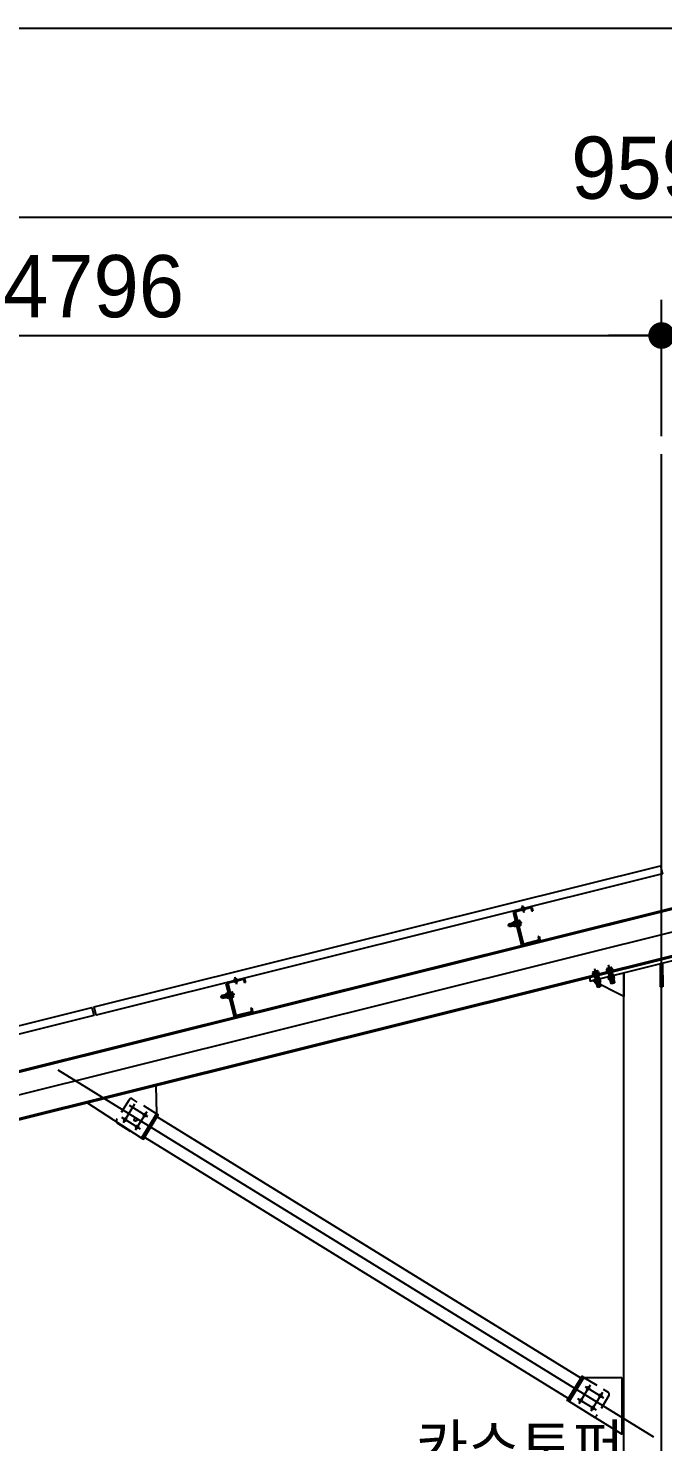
# Model space of a CAD drawing. Header units: millimetres. Extents: x 10297564 to 11610295, y -9287743 to -8409454.
# Drawn here: x 10676375 to 10685018, y -9240458 to -9221210 of the extents above; entities that cross this region are included whole.
import ezdxf
from ezdxf.enums import TextEntityAlignment as Align

# ---------------------------------------------------------------- set-up
doc = ezdxf.new("R2010")
doc.units = ezdxf.units.MM
doc.header["$LTSCALE"] = 100
for name, pattern in [('CEN', [62, 60, -1, 0, -1]), ('CEN1', [22, 15, -3, 1, -3]), ('HIDDEN2', [4.7625, 3.175, -1.5875])]:
    doc.linetypes.add(name, pattern=pattern)
for name, color, linetype in [('0-TEXT', 7, 'Continuous'), ('BOLT', 210, 'Continuous'), ('CEN', 1, 'CEN1'), ('dim', 7, 'Continuous'), ('H형강', 3, 'Continuous'), ('module', 5, 'Continuous'), ('PLATE', 6, 'Continuous'), ('text', 7, 'Continuous'), ('TEXTLINE', 1, 'Continuous'), ('원형강관', 4, 'Continuous'), ('태양광', 255, 'Continuous')]:
    doc.layers.add(name, color=color, linetype=linetype)
doc.styles.add('돋음', font='Dotum.ttf')
doc.styles.add('새굴림', font='NGULIM.TTF')
doc.dimstyles.new('NDIM-150', dxfattribs={"dimscale": 75, "dimtxt": 3.5, "dimasz": 1, "dimexe": 2, "dimexo": 1, "dimgap": 1, "dimtad": 1, "dimdec": 0, "dimzin": 0, "dimdsep": 46, "dimtxsty": '돋음', "dimblk": 'dotk', "dimcen": 2, "dimdle": 2, "dimclrd": 4, "dimclre": 4, "dimclrt": 7, "dimadec": 0, "dimazin": 0, "dimtfac": 1, "dimtdec": 0, "dimtix": 1, "dimtmove": 2, "dimatfit": 3, "dimldrblk": 'DIMDOT', "dimfxl": 1, "dimtolj": 1, "dimtzin": 0, "dimlwd": -1, "dimlwe": -1, "dimarcsym": 0})

# ---------------------------------------------------------------- blocks, each defined once
blk = doc.blocks.new('A$C408A3C2D')
at = {"layer": '0-TEXT', "color": 1}
for p, q in [((0.9, 15.4), (0, 8.2)), ((2, 8), (0, 8.2)), ((1.9, 7.4), (0.9, 0)), ((1.9, 7.4), (3.9, 7.2)), ((2.9, 15.4), (2, 8)), ((2.9, 0), (3.9, 7.2))]:
    blk.add_line(p, q, dxfattribs=at)
for points in [[(2.9, 7.3), (2.9, 15.4), (0.9, 15.4)], [(0.9, 8.1), (0.9, 0), (2.9, 0)]]:
    blk.add_lwpolyline(points, dxfattribs=at)
blk = doc.blocks.new('M16-70L-1')
at = {"layer": 'BOLT', "color": 8}
for p, q in [((-50731.9, 395004), (-50729.8, 394998)), ((-50712, 395012.1), (-50730.1, 395005.5)), ((-50707.4, 395006.2), (-50729.8, 394998)), ((-50727.9, 395006.3), (-50725.5, 394999.6)), ((-50725.4, 394997.4), (-50716.8, 394973.9)), ((-50724.4, 394997.7), (-50715.8, 394974.2)), ((-50714.2, 395011.3), (-50711.8, 395004.6)), ((-50711.4, 395002.5), (-50702.8, 394979)), ((-50710.4, 395002.8), (-50701.8, 394979.3)), ((-50709.6, 395012.1), (-50707.4, 395006.2)), ((-50696.5, 394976.2), (-50718.9, 394968)), ((-50716, 394960), (-50718.9, 394968)), ((-50716.1, 394971.9, 0), (-50716.1, 394971.9, 0)), ((-50715.1, 394972.2, 0), (-50715.1, 394972.2, 0)), ((-50711.3, 394960.8), (-50714.5, 394969.6)), ((-50695.5, 394966.5), (-50713.5, 394960)), ((-50712, 394960.5, 0), (-50706.4, 394945.1)), ((-50711, 394960.9, 0), (-50705, 394944.4)), ((-50691.3, 394950.5), (-50706.4, 394945.1)), ((-50706.4, 394945.1), (-50705, 394944.4)), ((-50692, 394949.2), (-50705, 394944.4)), ((-50702.1, 394977, 0), (-50702.1, 394977, 0)), ((-50701.1, 394977.3, 0), (-50701.1, 394977.3, 0)), ((-50697.6, 394965.8), (-50700.8, 394974.6)), ((-50698, 394965.6, 0), (-50692, 394949.2)), ((-50697, 394966, 0), (-50691.3, 394950.5)), ((-50693.6, 394968.1), (-50696.5, 394976.2)), ((-50691.3, 394950.5), (-50692, 394949.2))]:
    blk.add_line(p, q, dxfattribs=at)
for points in [[(-50731.8, 394997.3), (-50731, 394995.3), (-50704.7, 395004.9), (-50705.5, 395006.9)], [(-50722.5, 394971.8), (-50721.8, 394969.8), (-50695.4, 394979.4), (-50696.2, 394981.4)]]:
    blk.add_lwpolyline(points, close=True, dxfattribs=at)
for centre, radius, start, end in [((-50728.8, 395002.2), 3.57, 71.1418, 150.24987), ((-50709.2, 394976.3), 34.6, 97.71697, 122.25309), ((-50710.8, 395008.7), 3.57, 69.7253, 148.83336), ((-50714.7, 394963.3), 3.57, 249.7253, 328.83336), ((-50716.3, 394995.8), 34.6, 277.71697, 302.25309), ((-50696.7, 394969.9), 3.57, 251.1418, 330.24987)]:
    blk.add_arc(centre, radius, start, end, dxfattribs=at)
at = {"layer": 'CEN'}
blk.add_line((-50725.7, 395021.7), (-50697, 394942.8, 0), dxfattribs=at)
at = {"layer": 'BOLT', "color": 8, "xscale": 1.333333333333333, "yscale": 1.333333333333333, "zscale": 1.333333333333333, "rotation": 289.9875833299714}
blk.add_blockref('A$C408A3C2D', (-50718.8, 394972.2), dxfattribs=at)
blk = doc.blocks.new('M12-50L-1')
at = {"layer": 'CEN', "color": 1, "extrusion": (3.14065e-05, -8.8997e-05, 1)}
blk.add_line((10603646.8, -9122705.5, 0), (10603588.9, -9122726.6, 0), dxfattribs=at)
at = {"layer": '태양광', "extrusion": (3.14065e-05, -8.8997e-05, 1)}
for p, q in [((10603613.6, -9122712, 0), (10603593.2, -9122719.4, 0)), ((10603593.2, -9122719.4, 0), (10603593.6, -9122718.5, 0)), ((10603593.2, -9122719.4, 0), (10603596.8, -9122729.4, 0)), ((10603613.4, -9122711.3, 0), (10603593.6, -9122718.5, 0)), ((10603593.6, -9122718.5, 0), (10603597.7, -9122729.8, 0)), ((10603617.2, -9122721.9, 0), (10603596.8, -9122729.4, 0)), ((10603596.8, -9122729.4, 0), (10603597.7, -9122729.8, 0)), ((10603617.5, -9122722.6, 0), (10603597.7, -9122729.8, 0)), ((10603630.5, -9122705.1, 0), (10603621.8, -9122708.2, 0)), ((10603626.3, -9122707.4, 0), (10603622.1, -9122708.9, 0)), ((10603629.9, -9122717.3, 0), (10603625.7, -9122718.9, 0)), ((10603634.6, -9122716.4, 0), (10603625.9, -9122719.5, 0)), ((10603626.7, -9122706.5, 0), (10603626.3, -9122707.4, 0)), ((10603626.3, -9122707.4, 0), (10603629.9, -9122717.3, 0)), ((10603629.9, -9122717.3, 0), (10603630.8, -9122717.7, 0))]:
    blk.add_line(p, q, dxfattribs=at)
at = {"layer": '태양광', "extrusion": (3.14065e-05, -8.8997e-05, 1), "elevation": 1132.1}
for points in [[(10603612.2, -9122708, -0.414214), (10603612.5, -9122707.3), (10603619.1, -9122704.9, -0.414214), (10603619.7, -9122705.2)], [(10603626.2, -9122723.1, -0.414214), (10603625.9, -9122723.7), (10603619.3, -9122726.1, -0.414214), (10603618.7, -9122725.8), (10603612.2, -9122708)], [(10603621.1, -9122709, -0.414214), (10603620.8, -9122709.6), (10603614.2, -9122712, -0.414214), (10603613.5, -9122711.7)], [(10603613.9, -9122712.7, -0.414214), (10603614.2, -9122712)], [(10603624.5, -9122718.4, -0.414214), (10603624.2, -9122719), (10603617.6, -9122721.4, -0.414214), (10603617, -9122721.1)], [(10603617.3, -9122722.1, -0.414214), (10603617.6, -9122721.4)], [(10603620.8, -9122709.6, -0.414214), (10603621.4, -9122709.9)], [(10603624.2, -9122719, -0.414214), (10603624.8, -9122719.3)], [(10603637.7, -9122698.7, 0.414214), (10603637.1, -9122698.4), (10603630.5, -9122700.8, 0.414214), (10603630.2, -9122701.4)], [(10603631.6, -9122705.2, 0.414214), (10603632.2, -9122705.5), (10603638.8, -9122703.1, 0.414214), (10603639.1, -9122702.4)], [(10603632.2, -9122705.5, 0.414214), (10603631.9, -9122706.1)], [(10603635, -9122714.6, 0.414214), (10603635.6, -9122714.9), (10603642.2, -9122712.5, 0.414214), (10603642.5, -9122711.8)], [(10603635.6, -9122714.9, 0.414214), (10603635.3, -9122715.5)], [(10603636.7, -9122719.3, 0.414214), (10603637.4, -9122719.6), (10603643.9, -9122717.2, 0.414214), (10603644.2, -9122716.5), (10603637.7, -9122698.7)], [(10603639.4, -9122703.4, 0.414214), (10603638.8, -9122703.1)], [(10603642.9, -9122712.8, 0.414214), (10603642.2, -9122712.5)]]:
    blk.add_lwpolyline(points, format="xyb", dxfattribs=at)
for points in [[(10603618.8, -9122699.7), (10603629, -9122727.9), (10603628.1, -9122728.3), (10603617.8, -9122700.1)], [(10603627.4, -9122696.6), (10603637.7, -9122724.8), (10603638.6, -9122724.4), (10603628.3, -9122696.2)]]:
    blk.add_lwpolyline(points, close=True, dxfattribs=at)
blk = doc.blocks.new('C-150X50X20X3.2T')
at = {"layer": '태양광', "color": 6, "extrusion": (3.24347e-05, -8.86228e-05, 1)}
for p, q in [((11610742, -9049860.1, -12.4), (11610694.1, -9049728.6, 0)), ((11610697.1, -9049722.2, -12.4), (11610758.1, -9049700, 0)), ((11610745.8, -9049858.8, -12.4), (11610697.9, -9049727.2, 0)), ((11610698.5, -9049725.9, -12.4), (11610759.6, -9049703.7, -12.4)), ((11610760.8, -9049704.3, 0), (11610766, -9049718.4, 0)), ((11610764.6, -9049702.9, 0), (11610769.7, -9049717, 0)), ((11610769.7, -9049717, 0), (11610766, -9049718.4, 0)), ((11610808.1, -9049837.1, -24.9), (11610747, -9049859.4, -24.9)), ((11610809.5, -9049840.9, -24.9), (11610748.4, -9049863.1, -24.9))]:
    blk.add_line(p, q, dxfattribs=at)
at = {"layer": '태양광', "color": 6}
for p, q in [((11610803.6, -9049821.8, -12.4), (11610807.3, -9049820.4, -12.4)), ((11610803.6, -9049821.8, -12.4), (11610808.7, -9049835.9, -12.4)), ((11610807.3, -9049820.4, -12.4), (11610812.5, -9049834.5, -12.4))]:
    blk.add_line(p, q, dxfattribs=at)
at = {"layer": '태양광', "color": 6, "extrusion": (3.24347e-05, -8.86228e-05, 1)}
for centre, radius, start, end in [((11610698.8, -9049726.8, 1166.2), 5, 110, 200), ((11610698.8, -9049726.8, 1166.2), 1, 110, 200), ((11610759.9, -9049704.6, 1166.2), 5, 20, 110), ((11610759.9, -9049704.6, 1166.2), 1, 20, 110), ((11610807.8, -9049836.1, 1153.7), 1, 290, 20), ((11610807.8, -9049836.1, 1153.7), 5, 290, 20), ((11610746.7, -9049858.4, 1153.7), 5, 200, 290), ((11610746.7, -9049858.4, 1153.7), 1, 200, 290)]:
    blk.add_arc(centre, radius, start, end, dxfattribs=at)
blk = doc.blocks.new('dotk')
blk.add_line((-3, 0), (3, 0))
at = {"const_width": 0.75}
blk.add_lwpolyline([(-0.375, 0, 1), (0.375, 0, 1)], format="xyb", close=True, dxfattribs=at)
blk = doc.blocks.new('*D1252')
at = {"layer": 'defpoints', "color": 0, "linetype": 'ByBlock', "ltscale": 1.8, "transparency": 16777216}
for p in [(10690182.2, -10083398.5), (10680589.9, -10084936.4, 11.1), (10690182.2, -10084938.9)]:
    blk.add_point(p, dxfattribs=at)
at = {"layer": 'dim', "color": 4, "ltscale": 1.8, "transparency": 16777216}
for p, q in [((10680589.9, -10084861.4), (10680589.9, -10083248.5)), ((10690182.2, -10084863.9), (10690182.2, -10083248.5)), ((10680664.9, -10083398.5), (10690107.2, -10083398.5))]:
    blk.add_line(p, q, dxfattribs=at)
at = {"layer": 'dim', "color": 4, "linetype": 'ByBlock', "ltscale": 1.8, "transparency": 16777216, "xscale": 75, "yscale": 75, "zscale": 75, "rotation": 180}
blk.add_blockref('dotk', (10680589.9, -10083398.5), dxfattribs=at)
at = {"layer": 'dim', "color": 4, "linetype": 'ByBlock', "ltscale": 1.8, "transparency": 16777216, "xscale": 75, "yscale": 75, "zscale": 75}
blk.add_blockref('dotk', (10690182.2, -10083398.5), dxfattribs=at)
at = {"layer": 'dim', "color": 7, "linetype": 'ByBlock', "ltscale": 1.8, "transparency": 16777216, "insert": (10685386.1, -10083192.1), "char_height": 262.5, "attachment_point": 5, "style": '돋음'}
blk.add_mtext('\\A1;9592', dxfattribs=at)
blk = doc.blocks.new('DIMDOT')
blk.add_line((-1.5, 0), (1.5, 0))
blk.add_circle((0, 0), 0.75)
blk = doc.blocks.new('*D1253')
at = {"layer": 'defpoints', "color": 0, "linetype": 'ByBlock', "ltscale": 1.8, "transparency": 16777216}
for p in [(10685386.1, -10083898.5), (10685386.1, -10084398.5), (10680589.9, -10084938.9)]:
    blk.add_point(p, dxfattribs=at)
at = {"layer": 'dim', "color": 4, "ltscale": 1.8, "transparency": 16777216}
for p, q in [((10680589.9, -10084863.9), (10680589.9, -10083748.5)), ((10685386.1, -10084323.5), (10685386.1, -10083748.5)), ((10680664.9, -10083898.5), (10685311.1, -10083898.5))]:
    blk.add_line(p, q, dxfattribs=at)
at = {"layer": 'dim', "color": 4, "linetype": 'ByBlock', "ltscale": 1.8, "transparency": 16777216, "xscale": 75, "yscale": 75, "zscale": 75, "rotation": 180}
blk.add_blockref('dotk', (10680589.9, -10083898.5), dxfattribs=at)
at = {"layer": 'dim', "color": 4, "linetype": 'ByBlock', "ltscale": 1.8, "transparency": 16777216, "xscale": 75, "yscale": 75, "zscale": 75}
blk.add_blockref('dotk', (10685386.1, -10083898.5), dxfattribs=at)
at = {"layer": 'dim', "color": 7, "linetype": 'ByBlock', "ltscale": 1.8, "transparency": 16777216, "insert": (10682988, -10083692.1), "char_height": 262.5, "attachment_point": 5, "style": '돋음'}
blk.add_mtext('\\A1;4796', dxfattribs=at)
blk = doc.blocks.new('*D1254')
at = {"layer": 'defpoints', "color": 0, "linetype": 'ByBlock', "ltscale": 1.8, "transparency": 16777216}
for p in [(10685386.1, -10083898.5), (10685386.1, -10084398.5), (10690182.2, -10084938.9)]:
    blk.add_point(p, dxfattribs=at)
at = {"layer": 'dim', "color": 4, "ltscale": 1.8, "transparency": 16777216}
for p, q in [((10685386.1, -10084323.5), (10685386.1, -10083748.5)), ((10690182.2, -10084863.9), (10690182.2, -10083748.5)), ((10690107.2, -10083898.5), (10685461.1, -10083898.5))]:
    blk.add_line(p, q, dxfattribs=at)
at = {"layer": 'dim', "color": 4, "linetype": 'ByBlock', "ltscale": 1.8, "transparency": 16777216, "xscale": 75, "yscale": 75, "zscale": 75, "rotation": 180}
blk.add_blockref('dotk', (10685386.1, -10083898.5), dxfattribs=at)
at = {"layer": 'dim', "color": 4, "linetype": 'ByBlock', "ltscale": 1.8, "transparency": 16777216, "xscale": 75, "yscale": 75, "zscale": 75}
blk.add_blockref('dotk', (10690182.2, -10083898.5), dxfattribs=at)
at = {"layer": 'dim', "color": 7, "linetype": 'ByBlock', "ltscale": 1.8, "transparency": 16777216, "insert": (10687784.1, -10083692.1), "char_height": 262.5, "attachment_point": 5, "style": '돋음'}
blk.add_mtext('\\A1;4796', dxfattribs=at)
blk = doc.blocks.new('측면화갣')
at = {"layer": 'CEN', "linetype": 'Continuous', "ltscale": 2}
blk.add_line((10685386.1, -10091390.1), (10685386.1, -10084398.5), dxfattribs=at)
blk.add_line((10685386.1, -10091390.1), (10685386.1, -10084398.5), dxfattribs=at)
at = {"layer": 'CEN', "linetype": 'CEN'}
for p, q in [((10681160.3, -10087479.5, 19.5), (10689758.6, -10085335.7, 19.5)), ((10682837.5, -10086996.9), (10685352, -10088546.6))]:
    blk.add_line(p, q, dxfattribs=at)
at = {"layer": 'CEN', "color": 1}
for p, q in [((10684797.1, -10086302.3, 0), (10684804.9, -10086333.5, 0)), ((10684797.1, -10086302.3, 0), (10684804.9, -10086333.5, 0)), ((10683584.2, -10086604.7, 0), (10683592, -10086635.9, 0))]:
    blk.add_line(p, q, dxfattribs=at)
at = {"layer": 'CEN'}
for p, q in [((10683161.4, -10087142.5, -13.8), (10683113.1, -10087220.8, -13.8)), ((10683217.7, -10087196, -13.8), (10683139.3, -10087147.7, -13.8)), ((10683186.2, -10087247.1, -13.8), (10683107.9, -10087198.8, -13.8)), ((10683212.4, -10087174, -13.8), (10683164.2, -10087252.3, -13.8)), ((10685085, -10088328), (10685036.7, -10088406.3)), ((10685063, -10088333.2), (10685141.3, -10088381.5)), ((10685136.1, -10088359.5), (10685087.8, -10088437.8)), ((10685031.5, -10088384.3), (10685109.8, -10088432.6))]:
    blk.add_line(p, q, dxfattribs=at)
at = {"layer": 'H형강'}
for p, q in [((10681136.7, -10087384.9, 19.5), (10689735, -10085241.1, 19.5)), ((10681138, -10087390.2, 19.5), (10689736.4, -10085246.4, 19.5)), ((10681183.7, -10087573.6, 19.5), (10689782.1, -10085429.8, 19.5)), ((10681185.1, -10087578.9, 19.5), (10689783.4, -10085435.1, 19.5))]:
    blk.add_line(p, q, dxfattribs=at)
at = {"layer": 'module', "color": 170}
for points in [[(10685389.7, -10086169.9), (10682998.9, -10086766), (10682990.4, -10086732), (10685381.2, -10086135.9)], [(10682989.2, -10086768.4), (10680598.3, -10087364.5), (10680589.9, -10087330.5), (10682980.7, -10086734.4)]]:
    blk.add_lwpolyline(points, close=True, dxfattribs=at)
at = {"layer": 'PLATE', "elevation": -13.8}
for points in [[(10685081.1, -10086607.4), (10685085, -10086622.9), (10685687.1, -10086472.8), (10685683.3, -10086457.3)], [(10685390.6, -10086646.9), (10685381.6, -10086646.9), (10685381.2, -10086549.1), (10685390.2, -10086546.9)], [(10683190.9, -10087285.1), (10682960.4, -10087136.2), (10683251.5, -10087063.6), (10683253.8, -10087183)]]:
    blk.add_lwpolyline(points, close=True, dxfattribs=at)
at = {"layer": 'PLATE'}
for points in [[(10685226.8, -10086587.6), (10685226.8, -10086687.6), (10685093.5, -10086620.8)], [(10685218.3, -10088295.1), (10685218.3, -10088534.7), (10684995.3, -10088397.2), (10685058.3, -10088295.1)]]:
    blk.add_lwpolyline(points, close=True, dxfattribs=at)
at = {"layer": 'PLATE', "linetype": 'HIDDEN2', "ltscale": 0.2, "elevation": -13.8}
blk.add_lwpolyline([(10683253.8, -10087183), (10683151.7, -10087120.1, 0.414214), (10683137.9, -10087123.3), (10683085.4, -10087208.5, 0.414214), (10683088.7, -10087222.2), (10683190.9, -10087285.2)], format="xyb", close=True, dxfattribs=at)
at = {"layer": 'PLATE', "elevation": -13.8}
blk.add_lwpolyline([(10683190.9, -10087285.2), (10683198.5, -10087289.9), (10683261.5, -10087187.7), (10683253.8, -10087183), (10683190.9, -10087285.2)], dxfattribs=at)
at = {"layer": 'PLATE'}
blk.add_lwpolyline([(10684995.3, -10088397.2), (10684987.7, -10088392.5), (10685050.6, -10088290.4), (10685058.3, -10088295.1), (10684995.3, -10088397.2)], dxfattribs=at)
at = {"layer": 'PLATE', "linetype": 'HIDDEN2', "ltscale": 0.2}
blk.add_lwpolyline([(10685058.3, -10088295.1), (10685160.4, -10088358.1, -0.414214), (10685163.7, -10088371.8), (10685111.2, -10088456.9, -0.414214), (10685097.5, -10088460.2), (10684995.3, -10088397.2)], format="xyb", close=True, dxfattribs=at)
at = {"layer": 'PLATE'}
for centre in [(10683121.5, -10087207.2, -13.8), (10683165.3, -10087208.5, -13.8), (10683204, -10087187.6, -13.8), (10683172.6, -10087238.7, -13.8), (10685076.6, -10088341.6), (10685045.1, -10088392.7), (10685096.2, -10088424.2), (10685127.7, -10088372)]:
    blk.add_circle(centre, 6, dxfattribs=at)
at = {"layer": '원형강관'}
for p, q in [((10685226.8, -10089991.4), (10685226.8, -10086587.6)), ((10683256.7, -10087195.6), (10685045.8, -10088298.2)), ((10683203.4, -10087282.1), (10684992.5, -10088384.7))]:
    blk.add_line(p, q, dxfattribs=at)
at = {"layer": '태양광'}
for p, q in [((10684797.8, -10086317.5, 0), (10684798.6, -10086320.6, 0)), ((10684798.3, -10086319.4, 0), (10684798.7, -10086319.6, 0)), ((10684798.7, -10086319.6, 0), (10684803.8, -10086318.4, 0)), ((10684798.7, -10086319.6, 0), (10684798.9, -10086320.5, 0)), ((10684799.7, -10086324.9, 0), (10684800.4, -10086327.9, 0)), ((10684800, -10086324.8, 0), (10684800.8, -10086328.1, 0)), ((10684800.4, -10086327.9, 0), (10684806.2, -10086326.4, 0)), ((10684800.8, -10086328.1, 0), (10684800.4, -10086327.9, 0)), ((10684800.8, -10086328.1, 0), (10684806, -10086326.9, 0)), ((10684803.6, -10086316, 0), (10684804.4, -10086319.1, 0)), ((10684803.8, -10086318.4, 0), (10684804.1, -10086317.9, 0)), ((10684803.8, -10086318.4, 0), (10684804, -10086319.2, 0)), ((10684805.1, -10086323.5, 0), (10684806, -10086326.9, 0)), ((10684805.5, -10086323.5, 0), (10684806.2, -10086326.4, 0)), ((10684806, -10086326.9, 0), (10684806.2, -10086326.4, 0)), ((10683584.9, -10086619.9, 0), (10683585.7, -10086623, 0)), ((10683585.4, -10086621.8, 0), (10683585.8, -10086622.1, 0)), ((10683585.8, -10086622.1, 0), (10683591, -10086620.8, 0)), ((10683585.8, -10086622.1, 0), (10683586, -10086622.9, 0)), ((10683586.8, -10086627.3, 0), (10683587.5, -10086630.3, 0)), ((10683587.1, -10086627.2, 0), (10683587.9, -10086630.5, 0)), ((10683587.5, -10086630.3, 0), (10683593.3, -10086628.8, 0)), ((10683587.9, -10086630.5, 0), (10683587.5, -10086630.3, 0)), ((10683587.9, -10086630.5, 0), (10683593.1, -10086629.3, 0)), ((10683590.7, -10086618.4, 0), (10683591.5, -10086621.5, 0)), ((10683591, -10086620.8, 0), (10683591.2, -10086620.3, 0)), ((10683591, -10086620.8, 0), (10683591.2, -10086621.6, 0)), ((10683592.3, -10086625.9, 0), (10683593.1, -10086629.3, 0)), ((10683592.6, -10086625.9, 0), (10683593.3, -10086628.8, 0)), ((10683593.1, -10086629.3, 0), (10683593.3, -10086628.8, 0))]:
    blk.add_line(p, q, dxfattribs=at)
at = {"layer": '태양광', "color": 3, "elevation": -4.8}
for points in [[(10684759.8, -10086332.5), (10684794.8, -10086472.8), (10684800.6, -10086471.3), (10684765.6, -10086331.1), (10684759.8, -10086332.5)], [(10683546.9, -10086634.9), (10683581.9, -10086775.2), (10683587.7, -10086773.8), (10683552.8, -10086633.5), (10683546.9, -10086634.9)]]:
    blk.add_lwpolyline(points, dxfattribs=at)
at = {"layer": '태양광', "elevation": 0}
for points in [[(10684793.4, -10086318.5), (10684808, -10086314.9), (10684807.9, -10086314.4), (10684793.3, -10086318.1), (10684793.4, -10086318.5)], [(10684794.2, -10086321.7), (10684808.8, -10086318), (10684808.9, -10086318.5), (10684794.3, -10086322.1), (10684794.2, -10086321.7)], [(10684804.2, -10086311.2), (10684795, -10086313.5), (10684795, -10086313.5), (10684794.9, -10086313.5), (10684794.9, -10086313.6), (10684794.9, -10086313.6), (10684794.9, -10086313.6), (10684794.9, -10086313.6), (10684794.8, -10086313.6), (10684794.8, -10086313.7), (10684794.8, -10086313.7), (10684794.8, -10086313.7), (10684794.8, -10086313.8), (10684794.8, -10086313.8), (10684794.8, -10086313.8), (10684795.7, -10086317.2), (10684795.7, -10086317.2), (10684795.7, -10086317.3), (10684795.7, -10086317.3), (10684795.7, -10086317.3), (10684795.8, -10086317.3), (10684795.8, -10086317.4), (10684795.8, -10086317.4), (10684795.8, -10086317.4), (10684795.9, -10086317.4), (10684795.9, -10086317.4), (10684795.9, -10086317.4), (10684796, -10086317.4)], [(10684807.2, -10086323.1), (10684798, -10086325.4), (10684797.9, -10086325.4), (10684797.9, -10086325.4), (10684797.9, -10086325.4), (10684797.8, -10086325.4), (10684797.8, -10086325.3), (10684797.8, -10086325.3), (10684797.8, -10086325.3), (10684797.7, -10086325.3), (10684797.7, -10086325.3), (10684797.7, -10086325.3), (10684797.7, -10086325.2), (10684797.7, -10086325.2), (10684797.7, -10086325.2), (10684796.8, -10086321.8), (10684796.8, -10086321.7), (10684796.8, -10086321.7), (10684796.8, -10086321.7), (10684796.8, -10086321.6), (10684796.8, -10086321.6), (10684796.8, -10086321.6), (10684796.9, -10086321.6), (10684796.9, -10086321.5), (10684796.9, -10086321.5), (10684796.9, -10086321.5), (10684797, -10086321.5), (10684797, -10086321.5)], [(10684797.9, -10086316.9), (10684797.9, -10086316.9), (10684798, -10086316.9), (10684798, -10086316.9), (10684798, -10086316.9), (10684798, -10086316.8), (10684798.1, -10086316.8), (10684798.1, -10086316.8), (10684798.1, -10086316.8), (10684798.1, -10086316.7), (10684798.1, -10086316.7), (10684798.1, -10086316.7), (10684798.1, -10086316.6), (10684798.1, -10086316.6), (10684797.2, -10086313.2), (10684797.2, -10086313.2), (10684797.2, -10086313.2), (10684797.2, -10086313.1), (10684797.2, -10086313.1), (10684797.2, -10086313.1), (10684797.1, -10086313.1), (10684797.1, -10086313.1), (10684797.1, -10086313), (10684797.1, -10086313), (10684797, -10086313), (10684797, -10086313), (10684797, -10086313), (10684796.9, -10086313)], [(10684797.4, -10086312.9), (10684797.4, -10086312.9), (10684797.4, -10086312.9), (10684797.3, -10086312.9), (10684797.3, -10086313), (10684797.3, -10086313), (10684797.3, -10086313), (10684797.3, -10086313), (10684797.3, -10086313.1), (10684797.2, -10086313.1), (10684797.2, -10086313.1), (10684797.2, -10086313.2), (10684797.2, -10086313.2), (10684797.2, -10086313.2)], [(10684798.1, -10086316.6), (10684798.1, -10086316.6), (10684798.1, -10086316.7), (10684798.1, -10086316.7), (10684798.1, -10086316.7), (10684798.2, -10086316.7), (10684798.2, -10086316.8), (10684798.2, -10086316.8), (10684798.2, -10086316.8), (10684798.3, -10086316.8), (10684798.3, -10086316.8), (10684798.3, -10086316.8), (10684798.4, -10086316.8), (10684798.4, -10086316.8)], [(10684798.9, -10086321), (10684799, -10086321), (10684799, -10086321), (10684799, -10086321), (10684799, -10086321), (10684799.1, -10086321), (10684799.1, -10086321), (10684799.1, -10086321), (10684799.2, -10086321), (10684799.2, -10086321.1), (10684799.2, -10086321.1), (10684799.2, -10086321.1), (10684799.2, -10086321.1), (10684799.2, -10086321.2), (10684800.1, -10086324.6), (10684800.1, -10086324.6), (10684800.1, -10086324.6), (10684800.1, -10086324.7), (10684800.1, -10086324.7), (10684800.1, -10086324.7), (10684800.1, -10086324.7), (10684800, -10086324.8), (10684800, -10086324.8), (10684800, -10086324.8), (10684800, -10086324.8), (10684800, -10086324.8), (10684799.9, -10086324.9), (10684799.9, -10086324.9)], [(10684799.2, -10086321.2), (10684799.2, -10086321.1), (10684799.2, -10086321.1), (10684799.2, -10086321.1), (10684799.2, -10086321.1), (10684799.2, -10086321), (10684799.3, -10086321), (10684799.3, -10086321), (10684799.3, -10086320.9), (10684799.3, -10086320.9), (10684799.3, -10086320.9), (10684799.4, -10086320.9), (10684799.4, -10086320.9), (10684799.4, -10086320.9)], [(10684800.4, -10086324.7), (10684800.4, -10086324.8), (10684800.3, -10086324.8), (10684800.3, -10086324.8), (10684800.3, -10086324.7), (10684800.2, -10086324.7), (10684800.2, -10086324.7), (10684800.2, -10086324.7), (10684800.2, -10086324.7), (10684800.1, -10086324.7), (10684800.1, -10086324.6), (10684800.1, -10086324.6), (10684800.1, -10086324.6), (10684800.1, -10086324.6)], [(10684802.8, -10086315.7), (10684802.8, -10086315.7), (10684802.8, -10086315.7), (10684802.8, -10086315.7), (10684802.9, -10086315.6), (10684802.9, -10086315.6), (10684802.9, -10086315.6), (10684802.9, -10086315.6), (10684802.9, -10086315.5), (10684802.9, -10086315.5), (10684803, -10086315.5), (10684803, -10086315.5), (10684803, -10086315.4), (10684802.9, -10086315.4), (10684802.1, -10086312), (10684802.1, -10086312), (10684802.1, -10086311.9), (10684802.1, -10086311.9), (10684802, -10086311.9), (10684802, -10086311.9), (10684802, -10086311.9), (10684802, -10086311.8), (10684801.9, -10086311.8), (10684801.9, -10086311.8), (10684801.9, -10086311.8), (10684801.9, -10086311.8), (10684801.8, -10086311.8), (10684801.8, -10086311.8)], [(10684802.3, -10086311.7), (10684802.3, -10086311.7), (10684802.2, -10086311.7), (10684802.2, -10086311.7), (10684802.2, -10086311.8), (10684802.2, -10086311.8), (10684802.1, -10086311.8), (10684802.1, -10086311.8), (10684802.1, -10086311.9), (10684802.1, -10086311.9), (10684802.1, -10086311.9), (10684802.1, -10086311.9), (10684802.1, -10086312), (10684802.1, -10086312)], [(10684802.9, -10086315.4), (10684803, -10086315.4), (10684803, -10086315.5), (10684803, -10086315.5), (10684803, -10086315.5), (10684803, -10086315.5), (10684803, -10086315.5), (10684803.1, -10086315.6), (10684803.1, -10086315.6), (10684803.1, -10086315.6), (10684803.2, -10086315.6), (10684803.2, -10086315.6), (10684803.2, -10086315.6), (10684803.2, -10086315.6)], [(10684803.8, -10086319.8), (10684803.8, -10086319.8), (10684803.8, -10086319.8), (10684803.9, -10086319.8), (10684803.9, -10086319.8), (10684803.9, -10086319.8), (10684804, -10086319.8), (10684804, -10086319.8), (10684804, -10086319.8), (10684804, -10086319.9), (10684804, -10086319.9), (10684804.1, -10086319.9), (10684804.1, -10086319.9), (10684804.1, -10086320), (10684804.9, -10086323.4), (10684804.9, -10086323.4), (10684804.9, -10086323.4), (10684804.9, -10086323.4), (10684804.9, -10086323.5), (10684804.9, -10086323.5), (10684804.9, -10086323.5), (10684804.9, -10086323.6), (10684804.9, -10086323.6), (10684804.9, -10086323.6), (10684804.8, -10086323.6), (10684804.8, -10086323.6), (10684804.8, -10086323.7), (10684804.7, -10086323.7)], [(10684804.1, -10086320), (10684804.1, -10086319.9), (10684804.1, -10086319.9), (10684804.1, -10086319.9), (10684804.1, -10086319.8), (10684804.1, -10086319.8), (10684804.1, -10086319.8), (10684804.1, -10086319.8), (10684804.1, -10086319.7), (10684804.2, -10086319.7), (10684804.2, -10086319.7), (10684804.2, -10086319.7), (10684804.2, -10086319.7), (10684804.3, -10086319.7)], [(10684805.2, -10086315.1), (10684805.2, -10086315.1), (10684805.2, -10086315.1), (10684805.3, -10086315.1), (10684805.3, -10086315), (10684805.3, -10086315), (10684805.3, -10086315), (10684805.3, -10086315), (10684805.4, -10086314.9), (10684805.4, -10086314.9), (10684805.4, -10086314.9), (10684805.4, -10086314.9), (10684805.4, -10086314.8), (10684805.4, -10086314.8), (10684804.5, -10086311.4), (10684804.5, -10086311.4), (10684804.5, -10086311.3), (10684804.5, -10086311.3), (10684804.5, -10086311.3), (10684804.4, -10086311.3), (10684804.4, -10086311.3), (10684804.4, -10086311.2), (10684804.4, -10086311.2), (10684804.3, -10086311.2), (10684804.3, -10086311.2), (10684804.3, -10086311.2), (10684804.3, -10086311.2), (10684804.2, -10086311.2)], [(10684805.2, -10086323.5), (10684805.2, -10086323.5), (10684805.2, -10086323.5), (10684805.1, -10086323.5), (10684805.1, -10086323.5), (10684805.1, -10086323.5), (10684805.1, -10086323.5), (10684805, -10086323.5), (10684805, -10086323.5), (10684805, -10086323.5), (10684805, -10086323.4), (10684804.9, -10086323.4), (10684804.9, -10086323.4), (10684804.9, -10086323.4)], [(10684806.2, -10086319.2), (10684806.2, -10086319.2), (10684806.3, -10086319.2), (10684806.3, -10086319.2), (10684806.3, -10086319.2), (10684806.4, -10086319.2), (10684806.4, -10086319.2), (10684806.4, -10086319.2), (10684806.4, -10086319.2), (10684806.5, -10086319.2), (10684806.5, -10086319.3), (10684806.5, -10086319.3), (10684806.5, -10086319.3), (10684806.5, -10086319.4), (10684807.4, -10086322.8), (10684807.4, -10086322.8), (10684807.4, -10086322.8), (10684807.4, -10086322.8), (10684807.4, -10086322.9), (10684807.3, -10086322.9), (10684807.3, -10086322.9), (10684807.3, -10086323), (10684807.3, -10086323), (10684807.3, -10086323), (10684807.3, -10086323), (10684807.2, -10086323), (10684807.2, -10086323), (10684807.2, -10086323.1)], [(10683580.6, -10086620.9), (10683595.1, -10086617.3), (10683595, -10086616.8), (10683580.4, -10086620.5), (10683580.6, -10086620.9)], [(10683581.3, -10086624.1), (10683595.9, -10086620.4), (10683596, -10086620.9), (10683581.4, -10086624.5), (10683581.3, -10086624.1)], [(10683591.4, -10086613.6), (10683582.1, -10086615.9), (10683582.1, -10086615.9), (10683582.1, -10086615.9), (10683582.1, -10086616), (10683582, -10086616), (10683582, -10086616), (10683582, -10086616), (10683582, -10086616), (10683582, -10086616.1), (10683582, -10086616.1), (10683581.9, -10086616.1), (10683581.9, -10086616.2), (10683581.9, -10086616.2), (10683582, -10086616.2), (10683582.8, -10086619.6), (10683582.8, -10086619.6), (10683582.8, -10086619.7), (10683582.8, -10086619.7), (10683582.9, -10086619.7), (10683582.9, -10086619.8), (10683582.9, -10086619.8), (10683582.9, -10086619.8), (10683583, -10086619.8), (10683583, -10086619.8), (10683583, -10086619.8), (10683583.1, -10086619.8), (10683583.1, -10086619.8)], [(10683594.3, -10086625.5), (10683585.1, -10086627.8), (10683585.1, -10086627.8), (10683585, -10086627.8), (10683585, -10086627.8), (10683585, -10086627.8), (10683584.9, -10086627.7), (10683584.9, -10086627.7), (10683584.9, -10086627.7), (10683584.9, -10086627.7), (10683584.8, -10086627.7), (10683584.8, -10086627.7), (10683584.8, -10086627.6), (10683584.8, -10086627.6), (10683584.8, -10086627.6), (10683583.9, -10086624.2), (10683583.9, -10086624.1), (10683583.9, -10086624.1), (10683583.9, -10086624.1), (10683583.9, -10086624), (10683583.9, -10086624), (10683584, -10086624), (10683584, -10086624), (10683584, -10086623.9), (10683584, -10086623.9), (10683584.1, -10086623.9), (10683584.1, -10086623.9), (10683584.1, -10086623.9)], [(10683585, -10086619.3), (10683585.1, -10086619.3), (10683585.1, -10086619.3), (10683585.1, -10086619.3), (10683585.1, -10086619.3), (10683585.2, -10086619.2), (10683585.2, -10086619.2), (10683585.2, -10086619.2), (10683585.2, -10086619.2), (10683585.2, -10086619.1), (10683585.2, -10086619.1), (10683585.2, -10086619.1), (10683585.2, -10086619), (10683585.2, -10086619), (10683584.4, -10086615.6), (10683584.4, -10086615.6), (10683584.4, -10086615.6), (10683584.3, -10086615.5), (10683584.3, -10086615.5), (10683584.3, -10086615.5), (10683584.3, -10086615.5), (10683584.2, -10086615.5), (10683584.2, -10086615.4), (10683584.2, -10086615.4), (10683584.2, -10086615.4), (10683584.1, -10086615.4), (10683584.1, -10086615.4), (10683584.1, -10086615.4)], [(10683584.6, -10086615.3), (10683584.5, -10086615.3), (10683584.5, -10086615.3), (10683584.5, -10086615.3), (10683584.5, -10086615.4), (10683584.4, -10086615.4), (10683584.4, -10086615.4), (10683584.4, -10086615.4), (10683584.4, -10086615.5), (10683584.4, -10086615.5), (10683584.4, -10086615.5), (10683584.4, -10086615.6), (10683584.4, -10086615.6), (10683584.4, -10086615.6)], [(10683585.2, -10086619), (10683585.2, -10086619), (10683585.2, -10086619.1), (10683585.3, -10086619.1), (10683585.3, -10086619.1), (10683585.3, -10086619.1), (10683585.3, -10086619.2), (10683585.4, -10086619.2), (10683585.4, -10086619.2), (10683585.4, -10086619.2), (10683585.4, -10086619.2), (10683585.5, -10086619.2), (10683585.5, -10086619.2), (10683585.5, -10086619.2)], [(10683586.1, -10086623.4), (10683586.1, -10086623.4), (10683586.1, -10086623.4), (10683586.1, -10086623.4), (10683586.2, -10086623.4), (10683586.2, -10086623.4), (10683586.2, -10086623.4), (10683586.3, -10086623.4), (10683586.3, -10086623.4), (10683586.3, -10086623.5), (10683586.3, -10086623.5), (10683586.3, -10086623.5), (10683586.4, -10086623.5), (10683586.4, -10086623.6), (10683587.2, -10086627), (10683587.2, -10086627), (10683587.2, -10086627), (10683587.2, -10086627.1), (10683587.2, -10086627.1), (10683587.2, -10086627.1), (10683587.2, -10086627.1), (10683587.2, -10086627.2), (10683587.2, -10086627.2), (10683587.1, -10086627.2), (10683587.1, -10086627.2), (10683587.1, -10086627.2), (10683587.1, -10086627.3), (10683587, -10086627.3)], [(10683586.4, -10086623.6), (10683586.4, -10086623.5), (10683586.4, -10086623.5), (10683586.4, -10086623.5), (10683586.4, -10086623.5), (10683586.4, -10086623.4), (10683586.4, -10086623.4), (10683586.4, -10086623.4), (10683586.4, -10086623.3), (10683586.4, -10086623.3), (10683586.5, -10086623.3), (10683586.5, -10086623.3), (10683586.5, -10086623.3), (10683586.5, -10086623.3)], [(10683587.5, -10086627.2), (10683587.5, -10086627.2), (10683587.5, -10086627.2), (10683587.4, -10086627.2), (10683587.4, -10086627.2), (10683587.4, -10086627.1), (10683587.3, -10086627.1), (10683587.3, -10086627.1), (10683587.3, -10086627.1), (10683587.3, -10086627.1), (10683587.2, -10086627.1), (10683587.2, -10086627), (10683587.2, -10086627), (10683587.2, -10086627)], [(10683589.9, -10086618.1), (10683589.9, -10086618.1), (10683589.9, -10086618.1), (10683590, -10086618.1), (10683590, -10086618), (10683590, -10086618), (10683590, -10086618), (10683590.1, -10086618), (10683590.1, -10086618), (10683590.1, -10086617.9), (10683590.1, -10086617.9), (10683590.1, -10086617.9), (10683590.1, -10086617.8), (10683590.1, -10086617.8), (10683589.2, -10086614.4), (10683589.2, -10086614.4), (10683589.2, -10086614.3), (10683589.2, -10086614.3), (10683589.2, -10086614.3), (10683589.2, -10086614.3), (10683589.1, -10086614.3), (10683589.1, -10086614.2), (10683589.1, -10086614.2), (10683589, -10086614.2), (10683589, -10086614.2), (10683589, -10086614.2), (10683589, -10086614.2), (10683588.9, -10086614.2)], [(10683589.4, -10086614.1), (10683589.4, -10086614.1), (10683589.4, -10086614.1), (10683589.3, -10086614.1), (10683589.3, -10086614.2), (10683589.3, -10086614.2), (10683589.3, -10086614.2), (10683589.2, -10086614.2), (10683589.2, -10086614.3), (10683589.2, -10086614.3), (10683589.2, -10086614.3), (10683589.2, -10086614.3), (10683589.2, -10086614.4), (10683589.2, -10086614.4)], [(10683590.1, -10086617.8), (10683590.1, -10086617.8), (10683590.1, -10086617.9), (10683590.1, -10086617.9), (10683590.1, -10086617.9), (10683590.2, -10086617.9), (10683590.2, -10086617.9), (10683590.2, -10086618), (10683590.2, -10086618), (10683590.3, -10086618), (10683590.3, -10086618), (10683590.3, -10086618), (10683590.3, -10086618), (10683590.4, -10086618)], [(10683590.9, -10086622.2), (10683590.9, -10086622.2), (10683591, -10086622.2), (10683591, -10086622.2), (10683591, -10086622.2), (10683591.1, -10086622.2), (10683591.1, -10086622.2), (10683591.1, -10086622.2), (10683591.1, -10086622.2), (10683591.2, -10086622.3), (10683591.2, -10086622.3), (10683591.2, -10086622.3), (10683591.2, -10086622.3), (10683591.2, -10086622.4), (10683592.1, -10086625.8), (10683592.1, -10086625.8), (10683592.1, -10086625.8), (10683592.1, -10086625.8), (10683592.1, -10086625.9), (10683592.1, -10086625.9), (10683592, -10086625.9), (10683592, -10086626), (10683592, -10086626), (10683592, -10086626), (10683592, -10086626), (10683591.9, -10086626), (10683591.9, -10086626.1), (10683591.9, -10086626.1)], [(10683591.2, -10086622.4), (10683591.2, -10086622.3), (10683591.2, -10086622.3), (10683591.2, -10086622.3), (10683591.2, -10086622.2), (10683591.2, -10086622.2), (10683591.2, -10086622.2), (10683591.2, -10086622.2), (10683591.3, -10086622.1), (10683591.3, -10086622.1), (10683591.3, -10086622.1), (10683591.3, -10086622.1), (10683591.4, -10086622.1), (10683591.4, -10086622.1)], [(10683592.3, -10086617.5), (10683592.3, -10086617.5), (10683592.4, -10086617.5), (10683592.4, -10086617.5), (10683592.4, -10086617.4), (10683592.4, -10086617.4), (10683592.5, -10086617.4), (10683592.5, -10086617.4), (10683592.5, -10086617.3), (10683592.5, -10086617.3), (10683592.5, -10086617.3), (10683592.5, -10086617.3), (10683592.5, -10086617.2), (10683592.5, -10086617.2), (10683591.7, -10086613.8), (10683591.6, -10086613.8), (10683591.6, -10086613.7), (10683591.6, -10086613.7), (10683591.6, -10086613.7), (10683591.6, -10086613.7), (10683591.6, -10086613.7), (10683591.5, -10086613.6), (10683591.5, -10086613.6), (10683591.5, -10086613.6), (10683591.4, -10086613.6), (10683591.4, -10086613.6), (10683591.4, -10086613.6), (10683591.4, -10086613.6)], [(10683592.4, -10086625.9), (10683592.3, -10086625.9), (10683592.3, -10086625.9), (10683592.3, -10086625.9), (10683592.2, -10086625.9), (10683592.2, -10086625.9), (10683592.2, -10086625.9), (10683592.2, -10086625.9), (10683592.1, -10086625.9), (10683592.1, -10086625.9), (10683592.1, -10086625.8), (10683592.1, -10086625.8), (10683592.1, -10086625.8), (10683592.1, -10086625.8)], [(10683593.3, -10086621.6), (10683593.4, -10086621.6), (10683593.4, -10086621.6), (10683593.4, -10086621.6), (10683593.5, -10086621.6), (10683593.5, -10086621.6), (10683593.5, -10086621.6), (10683593.5, -10086621.6), (10683593.6, -10086621.6), (10683593.6, -10086621.7), (10683593.6, -10086621.7), (10683593.6, -10086621.7), (10683593.6, -10086621.7), (10683593.6, -10086621.8), (10683594.5, -10086625.2), (10683594.5, -10086625.2), (10683594.5, -10086625.2), (10683594.5, -10086625.2), (10683594.5, -10086625.3), (10683594.5, -10086625.3), (10683594.5, -10086625.3), (10683594.4, -10086625.4), (10683594.4, -10086625.4), (10683594.4, -10086625.4), (10683594.4, -10086625.4), (10683594.4, -10086625.4), (10683594.3, -10086625.4), (10683594.3, -10086625.5)]]:
    blk.add_lwpolyline(points, dxfattribs=at)
at = {"layer": 'CEN', "linetype": 'CEN', "rotation": 353.9999999847292}
for p in [(83630.2, 127470.6, 0), (82417.4, 127168.2, 0)]:
    blk.add_blockref('C-150X50X20X3.2T', p, dxfattribs=at)
at = {"layer": 'CEN', "rotation": 353.9999999996497}
for p in [(10694259.4, -10484729.1, -13.8), (10694317.6, -10484714.6, -13.8)]:
    blk.add_blockref('M16-70L-1', p, dxfattribs=at)
at = {"layer": 'module', "linetype": 'CEN', "rotation": 353.9999999847292}
for p in [(1092819, 94738.2, -4.8), (1091606.2, 94435.7, -4.8)]:
    blk.add_blockref('M12-50L-1', p, dxfattribs=at)
at = {"layer": 'text', "color": 2, "style": '새굴림'}
blk.add_text('카스토퍼', height=175, dxfattribs=at).set_placement((10685227.6, -10088582.6), align=Align.MIDDLE_RIGHT)
at = {"layer": 'dim', "linetype": 'ByBlock', "ltscale": 1.8}
for base, p1, p2, picture, middle in [((10690182.2, -10083398.5), (10680589.9, -10084936.4, 11.1), (10690182.2, -10084938.9), '*D1252', (10685386.1, -10083192.1)), ((10685386.1, -10083898.5), (10680589.9, -10084938.9), (10685386.1, -10084398.5), '*D1253', (10682988, -10083692.1))]:
    dim = blk.add_linear_dim(base=base, p1=p1, p2=p2, dimstyle='NDIM-150', dxfattribs=at)
    dim.commit()
    dim.dimension.update_dxf_attribs({"geometry": picture, "text_midpoint": middle})
dim = blk.add_linear_dim(base=(10685386.1, -10083898.5), p1=(10690182.2, -10084938.9), p2=(10685386.1, -10084398.5), angle=180, dimstyle='NDIM-150', dxfattribs=at)
dim.commit()
dim.dimension.update_dxf_attribs({"geometry": '*D1254', "text_midpoint": (10687784.1, -10083692.1)})

msp = doc.modelspace()

# ---------------------------------------------------------------- wipeouts: each hides what was drawn before it
at = {"linetype": 'ByBlock'}
msp.add_wipeout([(10661157.3, -9221209.7), (10708842.1, -9221209.7), (10708842.1, -9252008.4), (10661157.3, -9252008.4)], dxfattribs=at).dxf.layer = 'TEXTLINE'

# ---------------------------------------------------------------- next in the draw order: linework, layer by layer
at = {"layer": 'TEXTLINE'}
msp.add_lwpolyline([(10661157.3, -9221209.7), (10708842.1, -9221209.7), (10708842.1, -9252008.4), (10661157.3, -9252008.4)], close=True, dxfattribs=at)

# ---------------------------------------------------------------- next in the draw order: block references
at = {"linetype": 'Continuous', "xscale": 3.227013400762995, "yscale": 3.227013400762995, "zscale": 3.227013400762995}
msp.add_blockref('측면화갣', (-23796881.6, 23315481.9), dxfattribs=at)

doc.saveas('drawing.dxf')
